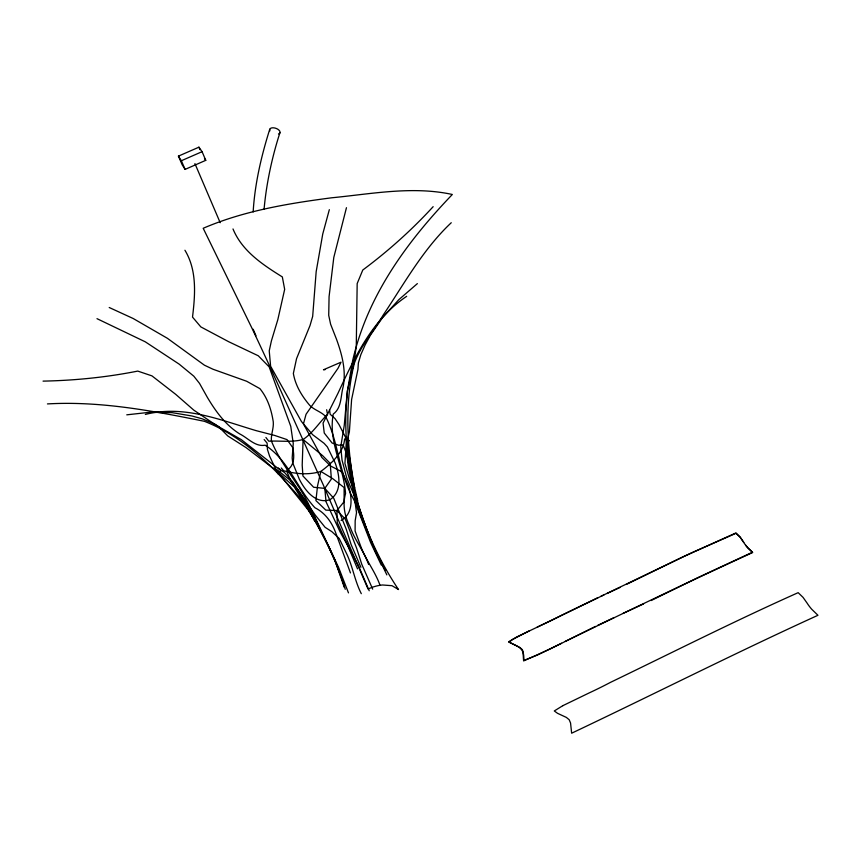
<?xml version="1.0" encoding="UTF-8"?>
<svg xmlns="http://www.w3.org/2000/svg" width="861" height="861" viewBox="0 0 861 861"><rect width="100%" height="100%" fill="white"/><g stroke="black" fill="none" stroke-linecap="round" stroke-linejoin="round"><path stroke-width="1.29" d="M253.156 211.957C254.802 183.867 261.303 156.078 269.741 129.301M264.09 209.18C266.253 184.372 271.958 157.272 279.933 132.745M346.456 207.695L333.799 257.439L329.074 296.679L328.719 315.341L330.613 324.22L336.447 339.105C341.978 354.345 346.316 370.488 343.162 386.793C340.601 395.888 341.817 407.856 333.272 414.055C328.019 441.252 343.657 466.684 345.552 493.547C342.301 504.88 344.734 516.568 350.115 526.986C354.818 540.17 363.945 551.234 368.605 564.429M329.332 209.664L322.746 234.009L316.17 271.656L312.672 316.396L310.035 325.49L296.55 358.66L293.353 373.459C295.452 385.599 301.834 395.995 309.669 405.294C314.222 410.073 321.153 411.687 325.512 416.347C338.018 440.595 338.577 469.062 350.653 493.633L354.614 501.296L370.66 542.634L381.294 565.064M451.261 222.73C423.063 249.238 404.412 283.377 383.123 315.18C373.534 331.194 360.867 345.573 354.366 363.224C344.777 401.538 347.069 441.284 352.881 479.911L357.778 501.177L356.293 500.327L346.789 478.178L342.043 460.086L340.741 446.87L344.26 425.323L347.306 391.238L353.946 362.621L356.271 346.434L357.175 283.57L362.782 270.02C388.15 251.132 411.773 229.984 433.158 206.672M417.37 283.613L398.804 299.682L382.725 317.332L370.478 335.112L365.161 344.863L360.834 354.657L358.37 362.998L357.928 369.466L351.611 399.504L349.372 431.91L347.973 437.689L346.843 454.447L348.544 468.362L354.355 496.689L356.519 512.715L355.173 520.776L355.098 531.043L360.598 545.917C365.538 559.65 374.976 571.22 379.905 584.963M406.672 296.313C372.286 319.431 354.71 357.078 337.964 393.316L323.079 423.095L324.242 433.018L332.12 443.049L338.717 445.266L342.323 444.803L343.507 445.901L346.8 454.5L355.033 495.785L368.712 534.972L375.224 550.653L386.847 574.89M341.128 520.518C353.591 513.587 352.095 497.378 348.436 485.722L342.667 473.087L340.16 470.881L330.559 466.005L321.874 457.482L303.438 423.913L306.064 414.238L338.05 368.25L341.021 362.19L323.478 369.767L325.017 369.681M565.225 641.37C627.465 611.213 689.758 581.175 752.708 552.525L747.316 547.273A130.99 74.175 -9.4 0 1 745.787 545.39A86.057 49.486 -10.3 0 1 743.57 542.172L740.051 537.006L735.843 532.97L684.021 556.4L600.946 596.286M561.566 643.232L537.253 655.113L523.574 660.548L522.993 651.605A13.905 8.75 -20.4 0 0 522.143 649.485L519.818 647.429L508.937 642.112L512.639 639.422L529.257 630.833M595.468 626.431L550.05 649.033L523.703 660.893C524.79 647.558 518.774 647.214 508.647 641.832L516.632 637.022L541.031 625.355A259.279 137.835 -20.7 0 0 560.909 615.637L597.954 597.642M597.706 625.355L614.033 617.617M620.049 587.439L607.08 593.498M626.991 584.124L674.906 560.791A1940.124 1270.276 37.1 0 1 693.611 551.933L736.112 533.26L740.277 537.296L743.753 542.473M623.213 613.29L643.576 603.927M537.178 627.152L603.948 594.919M651.12 600.548L697.754 577.677L752.417 552.256L748.069 548.145A115.525 65.78 -9.7 0 1 746.552 546.358L745.529 545.067M185.093 169.391L205.757 160.34L202.087 151.676L198.923 147.177L178.431 156.132L182.134 164.709L185.093 169.391L181.359 160.738L178.431 156.132M181.359 160.738L202.087 151.676M145.348 414.432C183.91 404.692 219.964 419.899 256.126 430.64L274.659 435.44L287.004 439.605L292.665 447.483C294.376 455.318 294.882 465.22 287.187 470.128L287.068 471.839L290.469 480.416L313.888 514.835L338.696 567.711L348.479 592.874M126.761 414.83L149.631 412.301L172.146 412.656L192.068 416.003L202.184 418.823L214.712 424.064L218.543 426.582L227.724 435.903L246.16 447.677L272.001 467.415L277.457 470.063L290.405 480.416L299.036 491.19L315.083 514.867L325.092 527.298L331.819 531.624L339.18 538.448L346.111 552.676C352.687 565.763 354.581 580.648 361.308 593.681M43.05 381.122C74.842 380.497 106.56 377.29 137.76 371.091L151.956 375.88L175.752 394.381L193.757 410.105L216.165 425.259L241.274 439.616L277.038 467.663L284.657 472.635L293.246 482.547L303.363 498.228L314.835 521.077L311.295 513.737L303.772 502.598C276.37 469.708 244.987 437.194 204.401 421.309C152.827 410.837 100.317 400.892 47.452 403.917M109.218 307.506L133.197 318.516L167.4 338.298L204.412 365.182L213.022 369.251L246.644 381.251L259.893 388.634C267.685 398.202 271.419 409.847 273.271 421.89C273.873 428.423 270.731 434.73 271.43 441.069C281.569 466.35 301.684 486.185 311.908 511.552L334.488 559.499L343.367 582.811M96.992 318.667L145.272 341.817L179.153 364.128L193.811 376.182L199.526 383.414L207.436 397.502C215.82 411.569 225.636 425.108 239.745 433.944C247.839 437.894 255.222 447.085 265.134 445.212C288.349 459.892 296.776 488.079 314.889 507.721C325.34 512.93 332.12 522.616 335.973 533.562L350.459 572.92M278.318 467.975L280.912 470.709L277.931 473.744L269.633 456.298L267.448 449.496L267.104 443.114L264.144 439.551M281.235 467.997L283.646 470.73C295.84 473.97 308.647 475.207 320.83 471.43C331.281 463.67 343.743 452.488 344.615 438.895M265.909 437.496L268.75 441.176C280.223 440.595 291.804 442.576 303.094 439.497L322.703 455.727L330.215 463.39L331.377 479.06L324.801 488.391L326.028 501.748L340.073 531.872L347.995 546.218L357.53 568.863M204.477 158.51L205.757 160.34M385.706 570.326L380.164 560.511M232.997 228.951C242.113 251.154 262.788 264.736 282.333 276.919L284.668 289.35L277.823 319.646L271.398 340.913L269.235 350.847L270.612 366.226L301.425 421.47L312.586 434.644L324.113 443.34L327.374 446.934L335.133 462.874C339.557 474.755 342.463 491.803 329.795 499.789C315.546 504.298 305.042 490.404 299.37 479.329L292.718 462.841L292.18 457.998L293.257 443.49L290.76 426.335L269.159 366.883L258.289 355.787L228.714 341.731L200.839 326.911L192.52 317.096C195.21 294.699 197.158 270.429 184.932 250.25M381.283 562.47L372.813 545.626L360.006 514.049L355.249 498.616L353.451 488.833L349.544 479.254L344.927 463.433L346.488 439.153L338.986 424.538L335.015 418.586L330.172 414.27L329.505 409.685M369.218 590.764L358.467 565.709L350.352 550.997L337.243 522.53L336.942 510.551L344.12 501.651L344.109 487.541L332.809 478.716L320.83 471.43L317.569 485.755L315.901 500.575L325.824 510.121L336.942 510.551L345.153 518.86L356.583 548.08L361.728 564.181L372.684 589.139M253.166 329.225L255.986 335.768M194.93 163.612L220.19 222.698M373.76 547.295L362.19 517.838L353.451 488.833L354.603 487.853L346.488 439.153L349.135 440.875L348.414 440.165L346.445 440.617L346.316 436.764M198.923 147.177L199.967 149.631M360.899 567.291L351.18 544.733L346.176 529.041L333.724 498.196L324.801 488.391L313.619 487.251L302.921 475.95L302.2 465.144L303.094 439.497C312.974 432.846 319.205 422.6 327.503 414.324L326.653 409.75M344.303 587.406L335.79 562.9L328.859 546.907L313.512 517.945L294.161 486.82L276.876 471.118L308.044 509.82C324.059 534.412 336.888 561.124 345.25 589.279M269.913 130.84A5.381 2.895 18.3 0 1 272.485 127.805A5.381 2.895 18.3 0 1 279.05 130.215A5.381 2.895 18.3 0 1 278.48 133.982M346.24 405.402C342.387 470.44 362.427 535.671 398.503 589.548L392.003 585.695L382.467 584.985A27.595 15.735 -23.8 0 0 371.597 587.525L368.034 589.01L323.144 484.625L269.88 366.528A214.992 7.717 65.5 0 0 251.638 327.524L203.196 228.273C243.964 210.784 288.048 203.476 331.765 197.782C371.651 193.919 412.58 185.804 452.337 194.478C417.8 230.49 386.341 270.548 366.818 316.816A242.727 202.077 -51.3 0 0 352.773 360.059L347.575 390.087L346.24 405.402M562.836 705.676L554.29 710.96L557.551 713.317L566.344 717.407L569.175 719.721L570.552 722.992L571.65 733.206C653.865 694.224 735.111 653.025 817.95 615.292L811.665 609.19A143.324 85.002 -6.4 0 1 809.867 607.005A93.946 56.783 -7.4 0 1 807.231 603.292L803.033 597.351L798.158 592.669C734.799 620.932 672.85 652.272 610.384 682.418A276.704 156.745 -20.1 0 1 589.032 692.987L562.836 705.676"/></g></svg>
